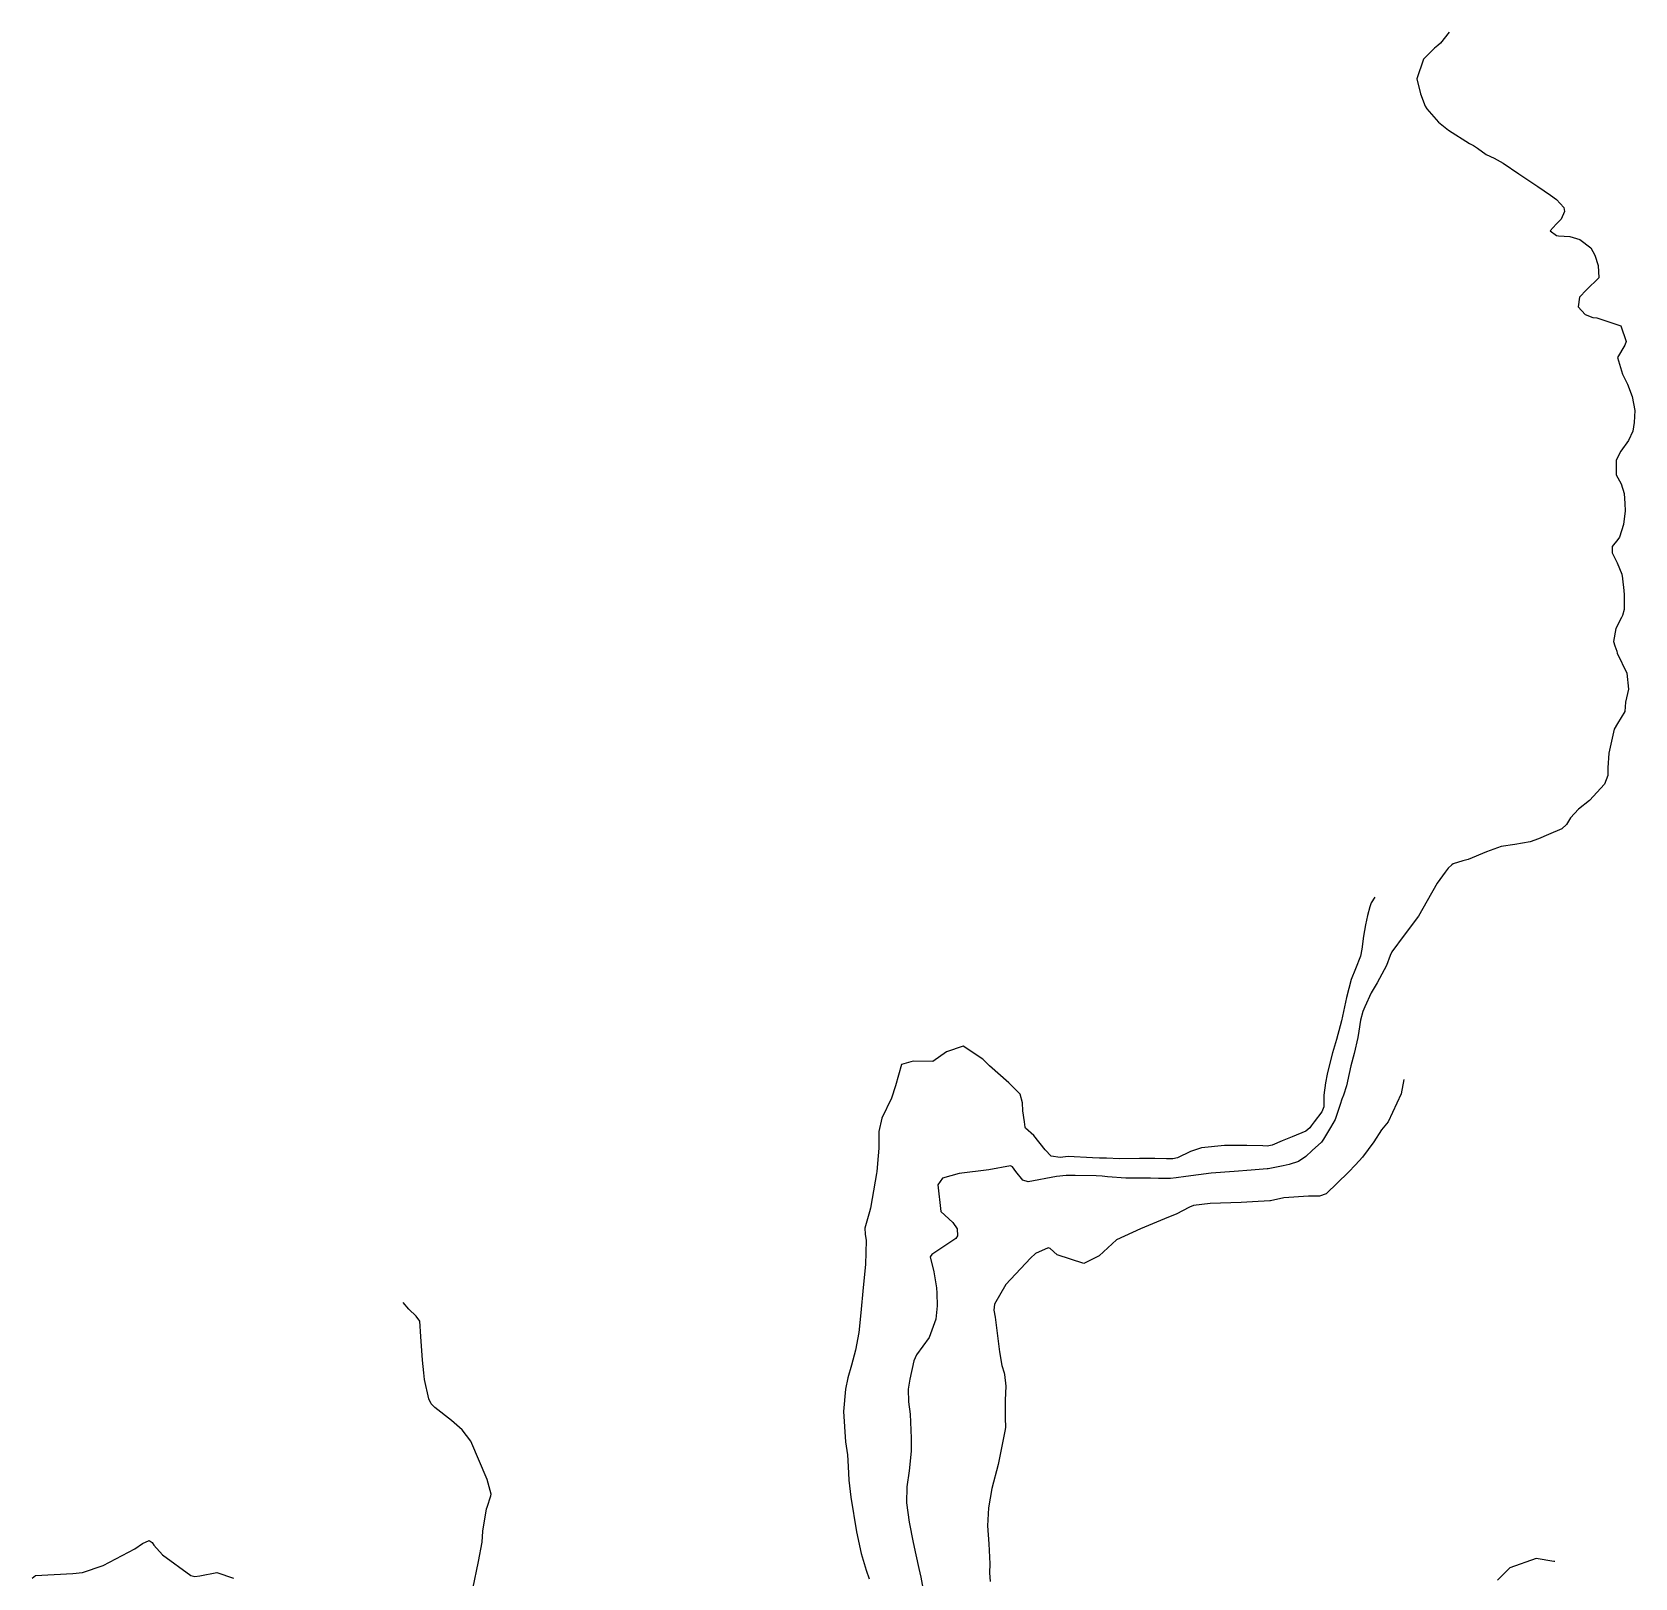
# Model space of a CAD drawing. Header units: feet. Extents: x 1313709 to 1317500, y 405869 to 411659.
# Drawn here: x 1316537 to 1317170, y 411049 to 411659 of the extents above; entities that cross this region are included whole.
import ezdxf

# ---------------------------------------------------------------- set-up
doc = ezdxf.new("R2010")
doc.units = ezdxf.units.FT
doc.layers.add('C-TOPO-MAJR', color=32, linetype='CONTINUOUS')

msp = doc.modelspace()

# ---------------------------------------------------------------- linework, layer by layer
at = {"layer": 'C-TOPO-MAJR'}
for points in [[(1317096.9, 411659.29), (1317093.52, 411654.88), (1317092.48, 411654.05), (1317091.11, 411653), (1317086.73, 411648.57), (1317084.17, 411640.87), (1317085.54, 411634.87), (1317087.48, 411630.09), (1317088.16, 411628.94), (1317092.72, 411623.72), (1317096.61, 411620.61), (1317104.96, 411615.31), (1317106.52, 411614.46), (1317108.11, 411613.44), (1317111.57, 411611.03), (1317114.75, 411609.48), (1317118.18, 411607.57), (1317124.37, 411603.37), (1317131.95, 411598.35), (1317136.95, 411594.87), (1317139.3, 411593.15), (1317142.17, 411590.07), (1317142.46, 411588.51), (1317141.16, 411585.43), (1317139.19, 411583.44), (1317136.76, 411580.82), (1317139.27, 411578.94), (1317140.08, 411578.91), (1317144.52, 411578.55), (1317148.47, 411577.39), (1317152.83, 411574.16), (1317154.41, 411571.22), (1317155.74, 411567.11), (1317156.01, 411562.26), (1317151.14, 411557.54), (1317148.41, 411554.63), (1317147.79, 411550.88), (1317150.66, 411547.78), (1317153.65, 411546.66), (1317155.27, 411546.5), (1317164.74, 411543.39), (1317166.85, 411537.17), (1317166.24, 411535.68), (1317163.32, 411530.85), (1317165.41, 411524.32), (1317167.28, 411520.36), (1317169.16, 411515.52), (1317170.27, 411509.88), (1317169.91, 411505.24), (1317169.38, 411501.83), (1317167.78, 411498.12), (1317164.76, 411493.87), (1317162.8, 411490.3), (1317162.92, 411484.48), (1317164.77, 411480.99), (1317166.05, 411477.16), (1317166.32, 411473.25), (1317166.37, 411470.34), (1317165.77, 411465), (1317164.19, 411459.92), (1317163.52, 411459.05), (1317161.25, 411456.28), (1317161.33, 411453.72), (1317163.22, 411449.77), (1317165.14, 411445.33), (1317165.37, 411443.58), (1317165.45, 411442.17), (1317165.7, 411440.22), (1317165.99, 411437.27), (1317165.96, 411431.37), (1317165.36, 411429.03), (1317164.93, 411428.18), (1317162.73, 411423.84), (1317161.81, 411418.8), (1317162.38, 411417.1), (1317163.1, 411415), (1317163.25, 411414.13), (1317167.13, 411406.32), (1317167.71, 411399.99), (1317166.6, 411394.86), (1317166.32, 411391.17), (1317163.36, 411386.33), (1317162.07, 411384.15), (1317159.92, 411374.75), (1317159.59, 411368.85), (1317159.5, 411365.85), (1317158.22, 411362.41), (1317152.3, 411355.96), (1317147.93, 411352.63), (1317144.89, 411349.19), (1317143.29, 411346.51), (1317141.45, 411344.81), (1317136.19, 411342.52), (1317132.16, 411340.85), (1317128.96, 411339.71), (1317122.85, 411338.61), (1317117.47, 411337.85), (1317111.67, 411335.74), (1317104.38, 411332.67), (1317102.34, 411332.13), (1317098.56, 411331), (1317097.96, 411330.67), (1317096.56, 411329.31), (1317095.36, 411327.78), (1317092.21, 411323.35), (1317088.3, 411316.38), (1317084.79, 411310.36), (1317079.16, 411302.85), (1317074.23, 411296.25), (1317073.64, 411294.86), (1317072.22, 411290.91), (1317068.47, 411284.04), (1317066.13, 411280.07), (1317063.63, 411274.54), (1317062.9, 411272.7), (1317061.92, 411269.25), (1317061.29, 411264.91), (1317060.82, 411262.4), (1317059.36, 411256.19), (1317058.15, 411251.3), (1317057.43, 411248.31), (1317056.44, 411243.41), (1317055.27, 411239.76), (1317054.52, 411238.12), (1317053.91, 411236.03), (1317051.88, 411230.08), (1317050.04, 411226.9), (1317047.29, 411222.29), (1317046.48, 411221.22), (1317042.89, 411217.81), (1317040.32, 411215.5), (1317037.39, 411213.56), (1317033.75, 411212.31), (1317031.43, 411211.83), (1317025.5, 411210.63), (1317025.07, 411210.57), (1317018.7, 411210.08), (1317012.06, 411209.61), (1317002.97, 411208.87), (1316992.91, 411207.59), (1316989.19, 411207.07), (1316986.86, 411206.84), (1316982.2, 411206.86), (1316978.95, 411207), (1316969.22, 411206.98), (1316962.01, 411207.44), (1316959.89, 411207.72), (1316957.54, 411207.83), (1316949.33, 411207.95), (1316946.58, 411207.98), (1316945.7, 411207.96), (1316941.92, 411207.64), (1316930.77, 411205.49), (1316928.64, 411206.13), (1316925.85, 411209.57), (1316924.48, 411211.43), (1316923.77, 411211.85), (1316915.2, 411210.3), (1316903.44, 411208.8), (1316896.94, 411207), (1316895, 411204.26), (1316896.22, 411193.73), (1316900.91, 411189.43), (1316902.7, 411186.93), (1316902.86, 411184.19), (1316902.2, 411183.13), (1316892.68, 411176.87), (1316891.99, 411175.87), (1316893.49, 411170.04), (1316894.57, 411163.67), (1316894.69, 411161.6), (1316894.81, 411156.51), (1316894.2, 411151.24), (1316891.66, 411144.06), (1316886.68, 411137.26), (1316885.54, 411134.84), (1316883.95, 411127.63), (1316883.34, 411123.72), (1316883.51, 411118.65), (1316884.06, 411113.8), (1316884.57, 411104.39), (1316884.53, 411099.26), (1316883.77, 411091.49), (1316882.87, 411085.14), (1316882.65, 411078.75), (1316883.67, 411071.14), (1316885.3, 411063.2), (1316886.37, 411058.25), (1316887.51, 411052.95), (1316888.27, 411049.46), (1316890.34, 411038.53)], [(1317067.52, 411317.87), (1317066.12, 411315.63), (1317065.58, 411314.06), (1317064.62, 411310.68), (1317063.92, 411306.87), (1317063.09, 411302.5), (1317062.38, 411297.3), (1317061.88, 411294.51), (1317059.88, 411289.57), (1317058.24, 411285.3), (1317056.44, 411278.3), (1317055.24, 411272.78), (1317054.38, 411269.05), (1317053.91, 411267.1), (1317052.48, 411261.65), (1317050.9, 411256.37), (1317049.41, 411250.73), (1317048.82, 411248.03), (1317048.11, 411244.54), (1317047.43, 411239.69), (1317047.45, 411237.84), (1317047.42, 411235.12), (1317046.68, 411233.16), (1317043.68, 411229.24), (1317042.46, 411227.58), (1317041.9, 411226.84), (1317040.3, 411225.55), (1317034.89, 411223.27), (1317031.03, 411221.65), (1317026.98, 411219.97), (1317025.1, 411219.63), (1317023.38, 411219.68), (1317017.03, 411219.89), (1317008.24, 411219.79), (1316999.11, 411218.95), (1316994.83, 411217.41), (1316989.64, 411214.98), (1316987.77, 411214.58), (1316985.36, 411214.56), (1316980.7, 411214.76), (1316974.71, 411214.67), (1316966.79, 411214.62), (1316961.58, 411214.82), (1316958.85, 411214.83), (1316956.15, 411214.94), (1316946.49, 411215.55), (1316943.38, 411215.16), (1316939.77, 411215.63), (1316937.42, 411218.15), (1316932.96, 411223.84), (1316929.69, 411226.72), (1316929.55, 411227.08), (1316929.27, 411229.14), (1316928.56, 411233.54), (1316928.47, 411236.71), (1316927.58, 411240.11), (1316923.06, 411244.55), (1316915.42, 411251.31), (1316912.82, 411253.9), (1316905.08, 411259.02), (1316898.48, 411256.81), (1316893.04, 411253), (1316885.29, 411253.07), (1316880.66, 411251.76), (1316878.27, 411243.41), (1316876.75, 411238.46), (1316872.93, 411230.64), (1316871.77, 411225.35), (1316871.7, 411218.76), (1316871.52, 411215.82), (1316870.91, 411209.64), (1316870.8, 411208.85), (1316869.07, 411198.88), (1316868.44, 411195.16), (1316868.07, 411193.67), (1316866.29, 411187.26), (1316866.32, 411184.89), (1316866.71, 411182.32), (1316866.43, 411172.89), (1316865.62, 411163.73), (1316864.71, 411153.79), (1316863.81, 411146.04), (1316862.49, 411139.01), (1316860.93, 411133.18), (1316859.54, 411128.19), (1316858.55, 411123.62), (1316857.76, 411114.91), (1316858.55, 411102.84), (1316859.32, 411097.78), (1316859.67, 411093.14), (1316859.86, 411087.79), (1316860.65, 411081.09), (1316863, 411067.37), (1316864.84, 411058.75), (1316866.75, 411052.26), (1316868, 411048.76)], [(1317079.08, 411245.95), (1317077.93, 411240.25), (1317072.9, 411229.22), (1317070.26, 411226), (1317067.13, 411221.31), (1317062.75, 411215.24), (1317059.98, 411212.24), (1317057.19, 411209.25), (1317048.37, 411200.79), (1317045.68, 411199.81), (1317041.44, 411199.83), (1317031.64, 411199.14), (1317026.44, 411198.01), (1317026.09, 411197.96), (1317019.34, 411197.59), (1317014.8, 411197.38), (1317002.59, 411196.96), (1316995.95, 411196.17), (1316994.38, 411195.56), (1316989.12, 411192.72), (1316986.12, 411191.58), (1316975.09, 411186.89), (1316965.54, 411182.58), (1316958.8, 411176.27), (1316952.66, 411173.33), (1316942.11, 411176.74), (1316939.37, 411179.22), (1316938.66, 411179.51), (1316933.66, 411177.23), (1316931.67, 411175.38), (1316921.89, 411164.95), (1316917.37, 411157.16), (1316917.21, 411154.8), (1316917.62, 411152.11), (1316918.64, 411144.78), (1316919.42, 411138.36), (1316920.37, 411133.02), (1316921.18, 411130.17), (1316921.36, 411129.52), (1316921.83, 411124.9), (1316921.65, 411119.35), (1316921.62, 411112.17), (1316921.74, 411108.71), (1316921.65, 411107.8), (1316920.82, 411103.84), (1316918.87, 411093.97), (1316916.42, 411084.42), (1316915.08, 411076.79), (1316914.67, 411069.76), (1316915.21, 411062.63), (1316915.64, 411054.77), (1316915.47, 411051.19), (1316915.67, 411047.77)], [(1316711.52, 411044.87), (1316713.76, 411055.68), (1316715.09, 411063.24), (1316715.44, 411067.67), (1316716.91, 411076.41), (1316717.1, 411077.08), (1316718.62, 411081.51), (1316718.7, 411082.18), (1316717.16, 411087.98), (1316710.65, 411103.12), (1316707.22, 411107.67), (1316703.02, 411111.31), (1316696.43, 411116.37), (1316695, 411117.87), (1316694.1, 411119.85), (1316692.37, 411127.48), (1316692.09, 411130.09), (1316691.56, 411135.12), (1316690.89, 411144.52), (1316690.58, 411150.5), (1316689.12, 411152.47), (1316686.19, 411155.21), (1316684.02, 411157.93)], [(1316537.44, 411049.08), (1316538.84, 411050.08), (1316553.52, 411050.94), (1316557.33, 411051.34), (1316565.58, 411054.01), (1316578.05, 411060.6), (1316581.04, 411062.72), (1316583.67, 411063.88), (1316584.89, 411063.1), (1316585.49, 411062.06), (1316588.91, 411058.23), (1316600.08, 411050.18), (1316601.71, 411049.67), (1316603.73, 411049.95), (1316610.34, 411051.28), (1316616.99, 411049.06)], [(1317138.6, 411055.6), (1317138.25, 411055.69), (1317131.21, 411056.85), (1317120.91, 411053.19), (1317116.06, 411048.25)]]:
    msp.add_lwpolyline(points, dxfattribs=at)

doc.saveas('drawing.dxf')
